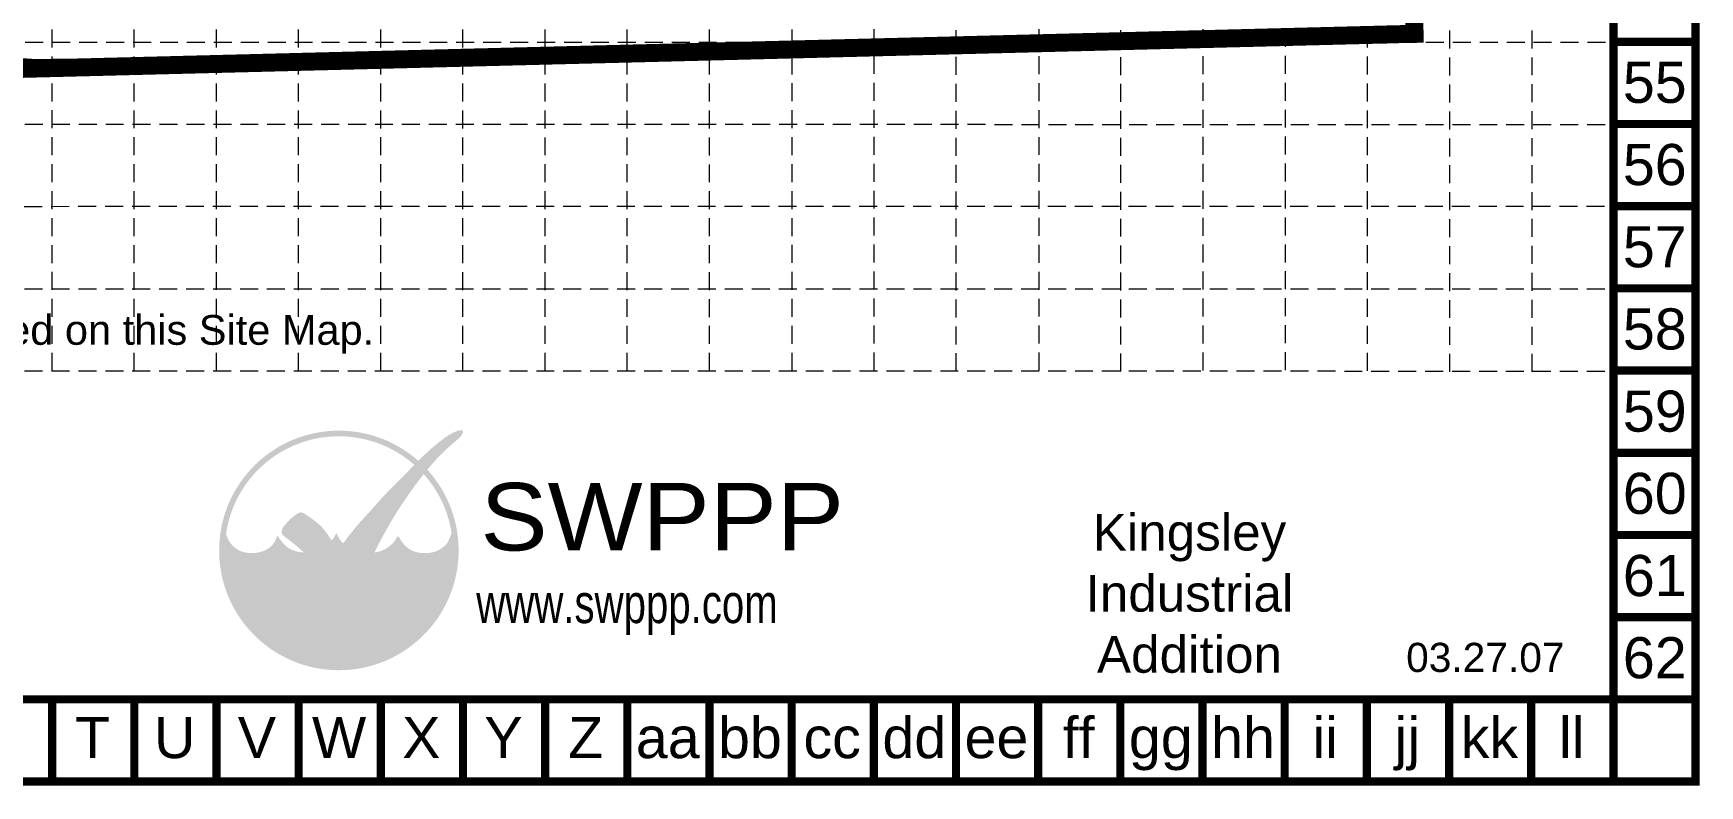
# Model space of a CAD drawing. Extents: x 2140663 to 2528301, y 336313 to 7007653.
# Drawn here: x 2527744 to 2528301, y 7005893 to 7006145 of the extents above; entities that cross this region are included whole.
import ezdxf
from ezdxf.enums import TextEntityAlignment as Align

# ---------------------------------------------------------------- set-up
doc = ezdxf.new("R2010")
doc.units = 0
doc.header["$MEASUREMENT"] = 0
doc.linetypes.add('HIDDEN', pattern=[0.375, 0.25, -0.125])
for name, color, linetype in [('1 PROPOSED CONTOURS', 43, 'Continuous'), ('1 SILT FENCE', 200, 'Continuous'), ('BASE', 7, 'Continuous'), ('GRID', 254, 'HIDDEN'), ('LIMITS OF DISTURBANCE', 1, 'HIDDEN'), ('LOGO', 7, 'Continuous'), ('xdrc002bs$0$v-rail-road-exst', 14, 'xdrc002bs$0$TRACKS')]:
    doc.layers.add(name, color=color, linetype=linetype)
doc.styles.add("L200'", font='ARIAL.TTF', dxfattribs={"height": 0.001969})
doc.styles.add('LOGO1', font='Rockeb.TTF', dxfattribs={"height": 25})
doc.styles.get("Standard").update_dxf_attribs({"font": 'ARIAL.TTF'})
doc.linetypes.add('xdrc002bs$0$TRACKS', pattern='A,0.15,[130,ltypeshp.shx,S=0.25,R=0,X=0,Y=0],0.15', length=0.3)

# ---------------------------------------------------------------- blocks, each defined once
blk = doc.blocks.new('new logo')
at = {"layer": 'LOGO'}
h = blk.add_hatch(color=170, dxfattribs=at)
h.paths.add_polyline_path([(67.43, 44.06), (66.82, 44.7), (66.35, 45.25), (65.96, 45.76), (65.54, 46.4), (65.09, 47.19), (64.7, 47.94), (64.44, 48.47), (64.18, 49.02), (63.92, 49.58), (63.67, 50.15), (63.31, 50.99), (62.9, 52), (62.6, 52.78), (62.42, 53.27), (62.25, 53.75), (62.07, 54.23), (61.88, 54.72), (61.69, 55.22), (61.48, 55.74), (61.26, 56.27), (61.03, 56.81), (60.78, 57.37), (60.52, 57.93), (60.25, 58.5), (59.96, 59.07), (59.66, 59.64), (59.34, 60.2), (59.02, 60.77), (58.68, 61.32), (58.34, 61.87), (57.99, 62.4), (57.64, 62.91), (57.29, 63.4), (56.95, 63.87), (56.61, 64.32), (56.27, 64.74), (55.93, 65.14), (55.58, 65.53), (55.23, 65.91), (54.91, 66.23), (53.98, 66.22), (52.92, 66.33), (52.05, 66.5), (51.45, 66.64), (50.85, 66.81), (50.26, 67.01), (49.41, 67.35), (48.33, 67.91), (47.34, 68.56), (46.46, 69.26), (45.69, 70.02), (45.01, 70.79), (44.44, 71.52), (43.98, 72.16), (43.6, 72.69), (43.42, 72.95), (43.25, 73.18), (43.1, 73.38), (42.96, 73.53), (42.85, 73.65), (42.75, 73.73), (42.66, 73.76), (42.59, 73.76), (42.53, 73.71), (42.48, 73.63), (42.43, 73.52), (42.38, 73.38), (42.33, 73.22), (42.19, 72.76), (41.96, 72.1), (41.67, 71.46), (41.36, 70.91), (40.98, 70.34), (40.53, 69.77), (40.01, 69.21), (39.42, 68.67), (38.77, 68.17), (38.06, 67.7), (37.31, 67.27), (36.53, 66.9), (35.73, 66.59), (34.88, 66.34), (33.96, 66.14), (32.97, 65.99), (31.89, 65.9), (30.76, 65.86), (29.65, 65.89), (28.59, 65.97), (27.62, 66.13), (26.71, 66.36), (25.83, 66.67), (24.95, 67.08), (24.08, 67.58), (23.21, 68.18), (22.36, 68.88), (21.76, 69.47), (21.37, 69.89), (20.98, 70.36), (20.61, 70.88), (20.24, 71.46), (19.89, 72.13), (19.54, 72.89), (19.19, 73.77), (18.85, 74.77, -0.595729), (106.28, 106.77), (106.97, 107.48), (107.53, 108.05), (108.12, 108.64, 37.93689), (112.29, 104.53), (112.05, 104.24), (111.57, 103.66), (111.09, 103.06), (110.61, 102.47, -0.146449), (123.57, 75.01), (123.33, 74.47), (123.13, 73.97), (122.94, 73.5), (122.77, 73.07), (122.51, 72.4), (122.22, 71.72), (121.9, 71.1), (121.52, 70.53), (121.11, 70), (120.66, 69.51), (120.15, 69.03), (119.62, 68.57), (119.04, 68.14), (118.44, 67.73), (117.81, 67.36), (117.15, 67.03), (116.47, 66.74), (115.76, 66.49), (115.03, 66.28), (114.28, 66.11), (113.5, 65.97), (112.72, 65.88), (111.92, 65.82), (111.11, 65.8), (110.29, 65.82), (109.44, 65.89), (108.56, 66.01), (107.66, 66.19), (106.75, 66.43), (105.88, 66.73), (105.05, 67.1), (104.26, 67.53), (103.5, 68.04), (102.78, 68.61), (102.07, 69.26), (101.4, 69.96), (100.78, 70.68), (100.24, 71.38), (99.83, 72.02), (99.55, 72.52), (99.4, 72.79), (99.26, 73.03), (99.13, 73.24), (99.02, 73.4), (98.92, 73.52), (98.82, 73.58), (98.72, 73.6), (98.63, 73.58), (98.54, 73.51), (98.45, 73.42), (98.36, 73.3), (98.26, 73.16), (98.17, 73), (98.06, 72.83), (97.8, 72.39), (97.42, 71.81), (96.93, 71.14), (96.41, 70.55), (95.93, 70.06), (95.41, 69.58), (94.84, 69.11), (94.21, 68.65), (93.52, 68.19), (92.75, 67.74), (91.9, 67.28), (90.95, 66.85), (90.08, 66.57), (89.39, 66.39), (88.62, 66.22), (87.78, 66.08), (87.59, 65.61), (87.38, 65.07), (87.13, 64.45), (86.86, 63.76), (86.57, 63), (86.26, 62.19), (85.94, 61.33), (85.6, 60.44), (85.25, 59.53), (84.91, 58.59), (84.56, 57.66), (84.21, 56.72), (83.87, 55.8), (83.53, 54.89), (83.21, 54.02), (82.9, 53.18), (82.61, 52.38), (82.34, 51.64), (82.09, 50.96), (81.86, 50.33), (81.65, 49.76), (81.33, 48.95), (80.94, 48.06), (80.54, 47.29), (80.1, 46.58), (79.62, 45.94), (79.13, 45.36), (78.61, 44.81), (78.1, 44.32), (77.57, 43.87), (77.04, 43.47), (76.48, 43.12), (75.9, 42.81), (75.31, 42.55), (74.58, 42.28), (73.74, 42.05), (72.97, 41.94), (72.25, 41.93), (71.55, 42.04), (70.87, 42.22), (70.06, 42.5), (69.36, 42.77), (68.67, 43.11), (68.04, 43.53)])
h.paths.add_polyline_path([(71.76, 72.04), (70.7, 73.9), (70.07, 75.23), (69.69, 74.29), (68.67, 72.59), (67.85, 71.67), (67.95, 71.51), (68.11, 71.24), (68.27, 70.99), (68.41, 70.76), (68.55, 70.55), (68.68, 70.37), (68.8, 70.21), (68.92, 70.07), (69.04, 69.95), (69.15, 69.84), (69.26, 69.75), (69.37, 69.67), (69.48, 69.59), (69.59, 69.52), (69.7, 69.46), (69.82, 69.41), (69.94, 69.36), (70.05, 69.32), (70.17, 69.28), (70.29, 69.25), (70.41, 69.22), (70.53, 69.2), (70.64, 69.18), (70.76, 69.17), (70.88, 69.16), (71, 69.15), (71.11, 69.15), (71.22, 69.16), (71.33, 69.17), (71.44, 69.19), (71.54, 69.21), (71.64, 69.24), (71.74, 69.27), (71.84, 69.31), (71.94, 69.35), (72.04, 69.4), (72.14, 69.45), (72.24, 69.51), (72.35, 69.58), (72.45, 69.65), (72.56, 69.72), (72.67, 69.81), (72.78, 69.9), (72.89, 70), (73, 70.1), (73.11, 70.21), (73.22, 70.34), (73.3, 70.42), (72.52, 71.08)], flags=17)
blk.add_hatch(color=240, dxfattribs=at).paths.add_polyline_path([(117.73, 117.3), (118.86, 118.16), (119.82, 118.88), (120.63, 119.47), (121.31, 119.95), (121.89, 120.34), (122.37, 120.64), (122.78, 120.89), (123.13, 121.1), (123.45, 121.27), (123.73, 121.42), (123.99, 121.55), (124.22, 121.67), (124.44, 121.77), (124.65, 121.85), (124.84, 121.93), (125.03, 122.01), (125.21, 122.09), (125.4, 122.16), (125.58, 122.23), (125.76, 122.3), (125.93, 122.37), (126.1, 122.44), (126.26, 122.49), (126.41, 122.55), (126.56, 122.6), (126.69, 122.64), (126.82, 122.67), (126.95, 122.71), (127.06, 122.73), (127.18, 122.76), (127.29, 122.78), (127.39, 122.79), (127.5, 122.8), (127.6, 122.81), (127.7, 122.82), (127.79, 122.82), (127.89, 122.82), (127.98, 122.82), (128.06, 122.81), (128.14, 122.8), (128.22, 122.79), (128.29, 122.78), (128.35, 122.76), (128.42, 122.74), (128.47, 122.72), (128.52, 122.7), (128.57, 122.67), (128.62, 122.64), (128.65, 122.61), (128.69, 122.57), (128.72, 122.53), (128.75, 122.49), (128.77, 122.44), (128.79, 122.39), (128.81, 122.34), (128.82, 122.28), (128.83, 122.21), (128.84, 122.14), (128.84, 122.07), (128.84, 122), (128.83, 121.92), (128.82, 121.84), (128.81, 121.76), (128.79, 121.68), (128.77, 121.6), (128.74, 121.52), (128.7, 121.44), (128.66, 121.35), (128.61, 121.26), (128.56, 121.16), (128.5, 121.06), (128.43, 120.95), (128.35, 120.83), (128.27, 120.7), (128.18, 120.57), (128.08, 120.42), (127.96, 120.27), (127.85, 120.12), (127.71, 119.96), (127.57, 119.79), (127.42, 119.62), (127.25, 119.44), (127.06, 119.24), (126.84, 119.03), (126.58, 118.79), (126.28, 118.52), (125.94, 118.21), (125.54, 117.86), (125.08, 117.47), (124.58, 117.04), (124.04, 116.57), (123.48, 116.08), (122.89, 115.57), (122.3, 115.05), (121.71, 114.53), (121.13, 114.01), (120.58, 113.5), (120.04, 112.99), (119.52, 112.49), (119.01, 111.99), (118.51, 111.49), (118.02, 110.99), (117.53, 110.47), (117.03, 109.94), (116.53, 109.4), (116.03, 108.85), (115.52, 108.29), (115.02, 107.71), (114.51, 107.14), (114.01, 106.56), (113.51, 105.98), (113.02, 105.4), (112.54, 104.82), (112.05, 104.24), (111.57, 103.66), (111.09, 103.06), (110.59, 102.44), (110.09, 101.8), (109.56, 101.13), (109.02, 100.43), (108.45, 99.68), (107.87, 98.9), (107.27, 98.1), (106.66, 97.27), (106.04, 96.43), (105.43, 95.59), (104.82, 94.74), (104.23, 93.91), (103.65, 93.08), (103.08, 92.27), (102.52, 91.46), (101.97, 90.65), (101.42, 89.84), (100.87, 89.01), (100.32, 88.18), (99.77, 87.33), (99.2, 86.45), (98.63, 85.56), (98.06, 84.66), (97.5, 83.76), (96.94, 82.87), (96.4, 81.99), (95.88, 81.13), (95.38, 80.29), (94.91, 79.49), (94.46, 78.72), (94.03, 77.96), (93.61, 77.23), (93.21, 76.5), (92.81, 75.77), (92.41, 75.04), (92.01, 74.29), (91.6, 73.54), (91.18, 72.77), (90.78, 72.02), (90.38, 71.27), (90, 70.56), (89.64, 69.88), (89.31, 69.25), (89.01, 68.69), (88.75, 68.19), (88.53, 67.74), (88.33, 67.32), (88.15, 66.92), (87.97, 66.52), (87.78, 66.08), (87.59, 65.61), (87.38, 65.07), (87.13, 64.45), (86.86, 63.76), (86.57, 63), (86.26, 62.19), (85.94, 61.33), (85.6, 60.44), (85.25, 59.53), (84.91, 58.59), (84.56, 57.66), (84.21, 56.72), (83.87, 55.8), (83.53, 54.89), (83.21, 54.02), (82.9, 53.18), (82.61, 52.38), (82.34, 51.64), (82.09, 50.96), (81.86, 50.33), (81.65, 49.76), (81.44, 49.23), (81.24, 48.75), (81.04, 48.29), (80.84, 47.87), (80.64, 47.48), (80.43, 47.11), (80.2, 46.75), (79.97, 46.41), (79.73, 46.09), (79.49, 45.78), (79.24, 45.49), (78.99, 45.21), (78.74, 44.95), (78.48, 44.69), (78.23, 44.45), (77.97, 44.21), (77.71, 43.99), (77.44, 43.78), (77.17, 43.58), (76.9, 43.39), (76.62, 43.21), (76.33, 43.04), (76.04, 42.89), (75.75, 42.75), (75.45, 42.62), (75.16, 42.5), (74.87, 42.39), (74.58, 42.29), (74.3, 42.2), (74.02, 42.13), (73.75, 42.07), (73.49, 42.02), (73.23, 41.98), (72.98, 41.95), (72.73, 41.94), (72.49, 41.93), (72.24, 41.94), (72.01, 41.97), (71.77, 42), (71.53, 42.05), (71.3, 42.11), (71.06, 42.17), (70.83, 42.24), (70.59, 42.32), (70.35, 42.4), (70.12, 42.48), (69.88, 42.57), (69.64, 42.66), (69.4, 42.76), (69.16, 42.87), (68.93, 42.98), (68.69, 43.11), (68.47, 43.25), (68.25, 43.39), (68.04, 43.55), (67.83, 43.72), (67.62, 43.9), (67.42, 44.09), (67.22, 44.28), (67.03, 44.49), (66.83, 44.69), (66.64, 44.9), (66.45, 45.13), (66.26, 45.36), (66.06, 45.62), (65.86, 45.91), (65.65, 46.23), (65.43, 46.59), (65.2, 47), (64.96, 47.45), (64.7, 47.94), (64.44, 48.47), (64.18, 49.02), (63.92, 49.58), (63.67, 50.15), (63.43, 50.71), (63.2, 51.26), (62.99, 51.78), (62.79, 52.29), (62.6, 52.78), (62.42, 53.27), (62.25, 53.75), (62.07, 54.23), (61.88, 54.72), (61.69, 55.22), (61.48, 55.74), (61.26, 56.27), (61.03, 56.81), (60.78, 57.37), (60.52, 57.93), (60.25, 58.5), (59.96, 59.07), (59.66, 59.64), (59.34, 60.2), (59.02, 60.77), (58.68, 61.32), (58.34, 61.87), (57.99, 62.4), (57.64, 62.91), (57.29, 63.4), (56.95, 63.87), (56.61, 64.32), (56.27, 64.74), (55.93, 65.14), (55.58, 65.53), (55.23, 65.91), (54.86, 66.28), (54.49, 66.65), (54.09, 67.01), (53.68, 67.39), (53.25, 67.76), (52.81, 68.14), (52.35, 68.52), (51.89, 68.9), (51.42, 69.28), (50.95, 69.66), (50.48, 70.04), (50.01, 70.41), (49.54, 70.78), (49.09, 71.13), (48.65, 71.47), (48.24, 71.8), (47.84, 72.11), (47.47, 72.4), (47.14, 72.66), (46.83, 72.9), (46.56, 73.11), (46.32, 73.3), (46.11, 73.47), (45.92, 73.63), (45.75, 73.78), (45.6, 73.92), (45.46, 74.05), (45.34, 74.18), (45.23, 74.31), (45.13, 74.44), (45.04, 74.56), (44.96, 74.69), (44.9, 74.82), (44.84, 74.96), (44.8, 75.1), (44.76, 75.24), (44.73, 75.39), (44.72, 75.54), (44.71, 75.69), (44.7, 75.84), (44.71, 75.99), (44.72, 76.15), (44.75, 76.3), (44.78, 76.45), (44.81, 76.6), (44.86, 76.75), (44.92, 76.9), (44.99, 77.06), (45.07, 77.23), (45.17, 77.4), (45.29, 77.59), (45.42, 77.8), (45.57, 78.01), (45.73, 78.24), (45.91, 78.48), (46.11, 78.73), (46.32, 78.99), (46.55, 79.26), (46.8, 79.54), (47.06, 79.83), (47.33, 80.13), (47.62, 80.43), (47.91, 80.73), (48.21, 81.04), (48.52, 81.34), (48.84, 81.64), (49.16, 81.93), (49.48, 82.21), (49.79, 82.48), (50.1, 82.74), (50.41, 82.98), (50.7, 83.21), (50.98, 83.42), (51.24, 83.62), (51.49, 83.79), (51.7, 83.95), (51.9, 84.08), (52.08, 84.19), (52.25, 84.29), (52.4, 84.38), (52.55, 84.45), (52.68, 84.51), (52.82, 84.56), (52.95, 84.61), (53.08, 84.64), (53.21, 84.67), (53.34, 84.69), (53.47, 84.7), (53.6, 84.7), (53.72, 84.69), (53.85, 84.68), (53.97, 84.65), (54.1, 84.62), (54.22, 84.58), (54.35, 84.54), (54.48, 84.48), (54.61, 84.43), (54.74, 84.36), (54.88, 84.3), (55.02, 84.23), (55.17, 84.15), (55.34, 84.06), (55.51, 83.97), (55.7, 83.86), (55.91, 83.73), (56.14, 83.59), (56.4, 83.42), (56.68, 83.23), (56.99, 83.01), (57.32, 82.78), (57.67, 82.53), (58.03, 82.27), (58.4, 81.99), (58.79, 81.71), (59.18, 81.42), (59.57, 81.13), (59.97, 80.83), (60.37, 80.53), (60.76, 80.22), (61.15, 79.91), (61.54, 79.59), (61.91, 79.27), (62.28, 78.93), (62.64, 78.6), (62.98, 78.25), (63.32, 77.9), (63.65, 77.54), (63.97, 77.17), (64.29, 76.79), (64.6, 76.4), (64.91, 76.01), (65.22, 75.6), (65.52, 75.19), (65.82, 74.78), (66.11, 74.37), (66.39, 73.96), (66.66, 73.57), (66.91, 73.18), (67.15, 72.81), (67.37, 72.45), (67.58, 72.12), (67.77, 71.8), (67.95, 71.51), (68.11, 71.24), (68.27, 70.99), (68.41, 70.76), (68.55, 70.55), (68.68, 70.37), (68.8, 70.21), (68.92, 70.07), (69.04, 69.95), (69.15, 69.84), (69.26, 69.75), (69.37, 69.67), (69.48, 69.59), (69.59, 69.52), (69.7, 69.46), (69.82, 69.41), (69.94, 69.36), (70.05, 69.32), (70.17, 69.28), (70.29, 69.25), (70.41, 69.22), (70.53, 69.2), (70.64, 69.18), (70.76, 69.17), (70.88, 69.16), (71, 69.15), (71.11, 69.15), (71.22, 69.16), (71.33, 69.17), (71.44, 69.19), (71.54, 69.21), (71.64, 69.24), (71.74, 69.27), (71.84, 69.31), (71.94, 69.35), (72.04, 69.4), (72.14, 69.45), (72.24, 69.51), (72.35, 69.58), (72.45, 69.65), (72.56, 69.72), (72.67, 69.81), (72.78, 69.9), (72.89, 70), (73, 70.1), (73.11, 70.21), (73.22, 70.34), (73.34, 70.47), (73.46, 70.61), (73.58, 70.77), (73.72, 70.94), (73.85, 71.12), (74, 71.32), (74.15, 71.53), (74.32, 71.77), (74.5, 72.01), (74.68, 72.27), (74.88, 72.55), (75.09, 72.84), (75.32, 73.15), (75.56, 73.46), (75.82, 73.79), (76.09, 74.14), (76.37, 74.49), (76.67, 74.87), (76.99, 75.25), (77.32, 75.65), (77.66, 76.07), (78.02, 76.5), (78.39, 76.95), (78.77, 77.42), (79.18, 77.91), (79.6, 78.4), (80.03, 78.92), (80.49, 79.45), (80.96, 80), (81.46, 80.56), (81.97, 81.13), (82.5, 81.72), (83.04, 82.31), (83.59, 82.91), (84.14, 83.51), (84.68, 84.1), (85.22, 84.68), (85.74, 85.25), (86.24, 85.81), (86.73, 86.35), (87.2, 86.89), (87.67, 87.41), (88.13, 87.94), (88.59, 88.46), (89.06, 88.98), (89.53, 89.52), (90.01, 90.05), (90.5, 90.6), (91, 91.16), (91.52, 91.73), (92.06, 92.31), (92.61, 92.9), (93.18, 93.5), (93.77, 94.12), (94.38, 94.75), (95.01, 95.39), (95.64, 96.03), (96.28, 96.68), (96.92, 97.32), (97.56, 97.96), (98.19, 98.58), (98.8, 99.19), (99.39, 99.77), (99.96, 100.34), (100.52, 100.9), (101.07, 101.45), (101.61, 101.98), (102.14, 102.52), (102.66, 103.05), (103.19, 103.59), (103.72, 104.13), (104.25, 104.67), (104.78, 105.23), (105.32, 105.78), (105.86, 106.34), (106.41, 106.91), (106.97, 107.48), (107.53, 108.05), (108.11, 108.62), (108.69, 109.2), (109.27, 109.77), (109.86, 110.34), (110.45, 110.91), (111.04, 111.47), (111.62, 112.02), (112.2, 112.56), (112.77, 113.1), (113.35, 113.62), (113.95, 114.16), (114.58, 114.71), (115.26, 115.3), (116.01, 115.91), (116.82, 116.58)])
at = {"layer": 'LOGO', "style": 'LOGO1'}
for s, height, width, p in [('SWPPP', 31.324, 1.115, (136.96, 67.05)), ('www.swppp.com', 18.1118, 0.77, (135.01, 33.35))]:
    blk.add_text(s, height=height, dxfattribs=dict(at, width=width)).set_placement(p)

msp = doc.modelspace()

# ---------------------------------------------------------------- linework, layer by layer
at = {"layer": 'BASE', "const_width": 2.75}
for points in [[(2528299.79, 7005894.74), (2528299.79, 7007652.02), (2527201.49, 7007652.02), (2527201.49, 7005894.74)], [(2528272.33, 7005922.2), (2528272.33, 7007624.56), (2527228.95, 7007624.56), (2527228.95, 7005922.2)]]:
    msp.add_lwpolyline(points, close=True, dxfattribs=at)
for points in [[(2528299.79, 7006141.86), (2528272.33, 7006141.86)], [(2528299.79, 7006114.4), (2528272.33, 7006114.4)], [(2528299.79, 7006086.94), (2528272.33, 7006086.94)], [(2528299.79, 7006059.49), (2528272.33, 7006059.49)], [(2528299.79, 7006032.03), (2528272.33, 7006032.03)], [(2528299.79, 7006004.57), (2528272.33, 7006004.57)], [(2528299.79, 7005977.11), (2528272.33, 7005977.11)], [(2528299.79, 7005949.66), (2528272.33, 7005949.66)], [(2527750.64, 7005922.2), (2527750.64, 7005894.74)], [(2527778.1, 7005922.2), (2527778.1, 7005894.74)], [(2527805.55, 7005922.2), (2527805.55, 7005894.74)], [(2527833.01, 7005922.2), (2527833.01, 7005894.74)], [(2527860.47, 7005922.2), (2527860.47, 7005894.74)], [(2527887.93, 7005922.2), (2527887.93, 7005894.74)], [(2527915.38, 7005922.2), (2527915.38, 7005894.74)], [(2527942.84, 7005922.2), (2527942.84, 7005894.74)], [(2527970.3, 7005922.2), (2527970.3, 7005894.74)], [(2527997.76, 7005922.2), (2527997.76, 7005894.74)], [(2528025.21, 7005922.2), (2528025.21, 7005894.74)], [(2528052.67, 7005922.2), (2528052.67, 7005894.74)], [(2528080.13, 7005922.2), (2528080.13, 7005894.74)], [(2528107.59, 7005922.2), (2528107.59, 7005894.74)], [(2528135.04, 7005922.2), (2528135.04, 7005894.74)], [(2528162.5, 7005922.2), (2528162.5, 7005894.74)], [(2528189.96, 7005922.2), (2528189.96, 7005894.74)], [(2528217.42, 7005922.2), (2528217.42, 7005894.74)], [(2528244.87, 7005922.2), (2528244.87, 7005894.74)], [(2528272.33, 7005922.2), (2528272.33, 7005894.74)], [(2528299.79, 7005922.2), (2528272.33, 7005922.2)]]:
    msp.add_lwpolyline(points, dxfattribs=at)
at = {"layer": 'GRID', "color": 253, "linetype": 'HIDDEN', "lineweight": 0, "ltscale": 24}
for p, q in [((2527750.64, 7006031.96), (2527750.64, 7007624.56)), ((2527778.1, 7006031.95), (2527778.1, 7007624.56)), ((2527805.55, 7006031.95), (2527805.55, 7007624.56)), ((2527833.01, 7006031.94), (2527833.01, 7007624.56)), ((2527860.47, 7006031.94), (2527860.47, 7007624.56)), ((2527887.93, 7006031.93), (2527887.93, 7007624.56)), ((2527915.38, 7006031.93), (2527915.38, 7007624.56)), ((2527942.84, 7006031.93), (2527942.84, 7007624.56)), ((2527970.3, 7006031.92), (2527970.3, 7007624.56)), ((2527997.89, 7006031.98), (2527997.76, 7007624.56)), ((2528025.31, 7006032.12), (2528025.21, 7007624.56)), ((2528052.75, 7006031.79), (2528052.67, 7007624.56)), ((2528080.46, 7006032.04), (2528080.25, 7007625.18)), ((2528107.77, 7006031.76), (2528107.71, 7007625.18)), ((2528135.25, 7006032.09), (2528135.17, 7007625.18)), ((2528162.76, 7006032.18), (2528162.62, 7007625.18)), ((2528190.16, 7006031.95), (2528190.08, 7007625.18)), ((2528217.68, 7006031.59), (2528217.54, 7007625.18)), ((2528245.16, 7006031.66), (2528245, 7007625.18)), ((2527228.69, 7006141.77), (2528272.07, 7006141.77)), ((2527228.54, 7006114.33), (2528271.2, 7006114.27)), ((2527228.35, 7006086.8), (2528271.2, 7006086.98)), ((2527228.44, 7006059.4), (2528271.3, 7006059.33)), ((2527228.44, 7006032.04), (2528271.27, 7006031.87))]:
    msp.add_line(p, q, dxfattribs=at)
at = {"layer": 'LIMITS OF DISTURBANCE', "ltscale": 70, "const_width": 6}
msp.add_lwpolyline([(2527323.28, 7007478.03), (2527323.28, 7007463.1), (2527345.36, 7006446.87, 0.352712), (2527681.73, 7006131.32), (2528205.9, 7006144.53), (2528183.39, 7007495.02)], format="xyb", close=True, dxfattribs=at)
at = {"layer": 'xdrc002bs$0$v-rail-road-exst', "color": 7, "lineweight": 0, "ltscale": 0.1}
msp.add_line((2528196.58, 7006141.42), (2527339.59, 7006130.81), dxfattribs=at)
at = {"layer": 'xdrc002bs$0$v-rail-road-exst', "color": 7, "lineweight": 0}
msp.add_line((2527745.52, 7006135.84), (2527718.47, 7006137.54), dxfattribs=at)

# ---------------------------------------------------------------- block references
at = {"layer": '1 SILT FENCE', "linetype": 'Continuous', "xscale": 0.7200000013399404, "yscale": 0.7199999972945079, "zscale": 0.72}
msp.add_blockref('new logo', (2527795.16, 7005923.66), dxfattribs=at)

# ---------------------------------------------------------------- texts
at = {"layer": '1 PROPOSED CONTOURS', "color": 7, "insert": (2528130.68, 7005984.17), "char_height": 12.2472, "width": 132.0344, "attachment_point": 2}
msp.add_mtext('Kingsley Industrial Addition', dxfattribs=at)
at = {"layer": 'BASE'}
for s, height, p in [('55', 13.729, (2528286.16, 7006128.31)), ('56', 13.729, (2528286.16, 7006100.85)), ('57', 13.729, (2528286.16, 7006073.39)), ('58', 13.729, (2528286.16, 7006045.94)), ('59', 13.729, (2528286.16, 7006018.48)), ('60', 13.729, (2528286.16, 7005991.02)), ('61', 13.729, (2528286.16, 7005963.56)), ('62', 13.729, (2528286.16, 7005936.11)), ('T', 13.73, (2527764.16, 7005909.42)), ('U', 13.73, (2527791.62, 7005909.42)), ('V', 13.73, (2527819.08, 7005909.42)), ('W', 13.73, (2527846.53, 7005909.42)), ('X', 13.73, (2527873.99, 7005909.42)), ('Y', 13.73, (2527901.45, 7005909.42)), ('Z', 13.73, (2527928.91, 7005909.42)), ('bb', 13.729, (2527983.82, 7005909.42)), ('dd', 13.729, (2528038.74, 7005909.42)), ('ff', 13.729, (2528093.65, 7005909.42)), ('hh', 13.729, (2528148.57, 7005909.42)), ('ii', 13.729, (2528176.02, 7005909.42)), ('jj', 13.729, (2528203.48, 7005909.42)), ('kk', 13.729, (2528230.94, 7005909.42)), ('ll', 13.729, (2528258.4, 7005909.42)), ('aa', 13.729, (2527956.36, 7005909.42)), ('cc', 13.729, (2528011.28, 7005909.42)), ('ee', 13.729, (2528066.19, 7005909.42)), ('gg', 13.729, (2528121.11, 7005909.42))]:
    msp.add_text(s, height=height, dxfattribs=at).set_placement(p, align=Align.MIDDLE_CENTER)
at = {"layer": 'BASE', "color": 7, "style": "L200'"}
msp.add_text('Location of concrete washout will be determined in the field and will be reflected on this Site Map.', height=9.9336, dxfattribs=at).set_placement((2527261.28, 7006040.64))
at = {"layer": 'BASE'}
msp.add_text('03.27.07', height=9.732, dxfattribs=at).set_placement((2528229.54, 7005931.35), align=Align.CENTER)

doc.saveas('drawing.dxf')
